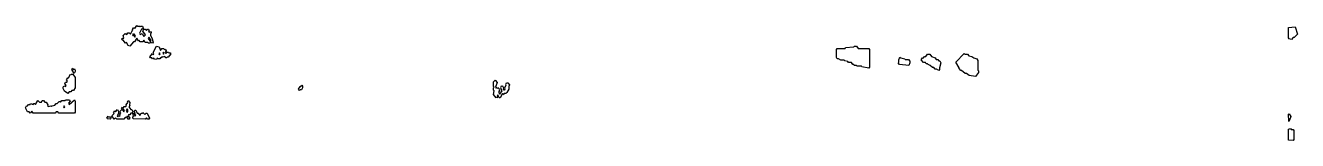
# Model space of a CAD drawing. Header units: millimetres. Extents: x 0 to 4737, y 0 to 427.
import ezdxf

# ---------------------------------------------------------------- set-up
doc = ezdxf.new("R2010")
doc.units = ezdxf.units.MM
doc.layers.add('C', color=7, linetype='Continuous')

msp = doc.modelspace()

# ---------------------------------------------------------------- linework, layer by layer
at = {"layer": 'C'}
for points in [[(364.2, 372.4), (360.9, 372.4), (358.3, 376.6), (360.9, 380.9), (364.3, 378.1), (366.7, 382.1), (363.3, 390.3), (370.9, 397.2), (377.6, 394.5), (380.9, 400), (386, 400), (390.9, 394.6), (395.9, 405.4), (400, 409.5), (398.3, 412.2), (402.6, 419.1), (406, 419.1), (407.6, 416.5), (414.3, 427.4), (417.6, 424.6), (426, 424.6), (427.6, 422), (429.2, 424.6), (436, 424.6), (438.6, 417.7), (436, 413.5), (432.7, 413.5), (425.2, 398.5), (427.7, 394.5), (434.3, 397.3), (441, 386.3), (446.7, 393), (436.7, 406.7), (440.9, 413.7), (446, 413.7), (450.9, 408.2), (454.2, 413.7), (457.7, 413.7), (460.2, 409.4), (458.6, 406.7), (461, 402.7), (466, 405.5), (468.6, 401.2), (465.2, 395.7), (465.2, 390.3), (470.2, 382.1), (475.2, 365.6), (472.7, 361.4), (466, 364.1), (464.3, 361.4), (457.6, 361.4), (455.9, 364.2), (445.9, 364.2), (440.9, 372.3), (437.7, 366.9), (427.6, 366.9), (422.6, 372.3), (420.9, 369.6), (414.3, 380.5), (406, 366.9), (402.7, 366.9), (389.3, 350.5), (382.5, 353.2), (375.9, 364.1), (372.6, 361.4), (364.2, 372.4)], [(410, 387.5), (404.3, 396.9), (402.6, 394.2), (400.9, 396.9), (398.6, 393), (400.9, 389.1), (402.6, 391.8), (407.6, 383.6), (410, 387.5)], [(460.9, 383.3), (459.3, 383.3), (456.9, 379.3), (465.9, 367.2), (468.3, 371.1), (460.9, 383.3)], [(4705.9, 377.9), (4703.3, 382), (4703.3, 420.5), (4727.7, 421.9), (4736.9, 395.7), (4724.3, 383.3), (4721, 383.3), (4714.3, 375.1), (4705.9, 377.9)], [(463.3, 310.9), (472.6, 323.4), (475.9, 317.9), (478.3, 321.8), (475, 327.3), (487.6, 350.7), (497.7, 347.9), (502.6, 334.4), (507.6, 342.5), (514.3, 342.5), (519.3, 337.1), (521, 339.9), (523.6, 332.8), (520.2, 327.3), (522.6, 323.4), (527.6, 328.8), (532.7, 328.8), (534.3, 326), (539.3, 326), (541.9, 321.8), (531, 309.4), (527.7, 309.4), (526, 306.7), (522.6, 306.7), (519.2, 312.1), (510.9, 309.4), (509.3, 312.1), (506, 306.7), (502.7, 306.7), (501, 303.9), (494.2, 303.9), (491, 306.6), (487.7, 301.2), (480.1, 302.6), (477.6, 306.6), (472.6, 303.9), (470.9, 306.7), (465.9, 306.7), (463.3, 310.9)], [(3114.2, 273.8), (3112.6, 276.6), (3095.9, 276.6), (3094.2, 279.3), (3085.9, 279.3), (3084.2, 282), (3080.9, 282), (3075.9, 290.2), (3064.2, 290.2), (3062.6, 293), (3050.9, 295.7), (3049.2, 298.5), (3035.9, 298.5), (3027.6, 303.9), (3022.6, 303.9), (3020, 308.1), (3020, 338.3), (3022.6, 342.5), (3052.6, 342.5), (3054.2, 345.2), (3084.2, 347.9), (3085.9, 350.7), (3094.3, 350.7), (3101, 342.5), (3141, 342.5), (3143.5, 338.3), (3143.5, 272.5), (3141, 268.3), (3114.2, 273.8)], [(501.7, 321.8), (499.3, 325.7), (496.9, 321.8), (499.3, 317.9), (501.7, 321.8)], [(514.3, 320.7), (516.7, 324.6), (514.3, 328.5), (511.9, 324.6), (514.3, 320.7)], [(3254.2, 282), (3250, 289), (3251.7, 291.7), (3251.7, 299.9), (3255.9, 309.7), (3259.3, 306.9), (3274.3, 304.1), (3276, 301.4), (3287.7, 301.4), (3293.5, 294.5), (3293.5, 289), (3289.3, 279.3), (3254.2, 282)], [(3392.6, 265.6), (3387.6, 265.6), (3382.6, 271.1), (3377.6, 271.1), (3369.2, 279.3), (3360.9, 282), (3359.2, 284.8), (3354.2, 284.8), (3350.9, 290.2), (3344.2, 290.2), (3335, 299.9), (3340.9, 306.9), (3344.2, 306.9), (3347.6, 312.3), (3352.6, 312.3), (3359.2, 320.6), (3367.7, 320.6), (3374.3, 312.3), (3387.7, 306.9), (3391, 301.4), (3397.7, 301.4), (3401, 295.9), (3404.3, 295.9), (3408.6, 289), (3403.5, 269.8), (3403.5, 264.3), (3401, 260.1), (3392.6, 265.6)], [(3514.2, 241), (3504.2, 249.2), (3499.2, 249.2), (3485.9, 260.1), (3482.6, 260.1), (3476.7, 267), (3476.7, 269.8), (3465, 291.7), (3495.9, 323.3), (3499.3, 320.6), (3507.7, 320.6), (3512.7, 315.1), (3524.3, 312.3), (3531, 306.9), (3542.7, 304.1), (3546.9, 297.2), (3546.9, 261.6), (3548.5, 258.9), (3548.5, 253.3), (3537.7, 238.2), (3514.2, 241)], [(145.9, 183.5), (140, 193.1), (140, 198.6), (142.6, 202.8), (149.2, 200.1), (151.7, 204.1), (146.7, 212.3), (149.2, 216.5), (154.2, 216.5), (156.7, 220.5), (153.3, 226), (157.6, 232.9), (160.9, 232.9), (167.6, 246.7), (169.3, 244), (170.9, 246.6), (176, 246.6), (185.2, 234.2), (185.2, 195.9), (179.3, 186.2), (172.7, 186.2), (169.3, 180.7), (162.7, 180.7), (157.6, 175.2), (145.9, 183.5)], [(173.3, 264.3), (175.9, 268.6), (179.3, 263.1), (182.6, 265.9), (185.2, 261.6), (185.2, 256.1), (180.9, 249.1), (173.3, 264.3)], [(1016.7, 190.4), (1022.6, 200.1), (1025.9, 200.1), (1029.3, 205.7), (1031.9, 201.4), (1031.9, 195.9), (1027.7, 188.9), (1022.7, 188.9), (1021, 186.1), (1016.7, 190.4)], [(1743.3, 171.2), (1745, 184.9), (1743.3, 187.6), (1743.3, 195.9), (1745, 198.6), (1743.3, 201.3), (1743.3, 217.8), (1749.3, 224.8), (1756.9, 215.1), (1750.2, 198.6), (1752.6, 194.7), (1754.3, 197.4), (1757.6, 194.7), (1759.3, 197.4), (1765.2, 190.4), (1763.6, 187.7), (1765.2, 184.9), (1761.9, 179.4), (1766, 172.8), (1775, 184.9), (1770, 193.1), (1771.7, 195.9), (1770, 198.6), (1772.6, 202.8), (1776, 202.8), (1780.2, 195.9), (1778.6, 190.4), (1780.9, 186.5), (1782.6, 189.2), (1784.3, 186.5), (1786.7, 190.4), (1785, 195.9), (1790, 206.8), (1788.3, 209.6), (1790.9, 213.8), (1796, 213.8), (1801.9, 206.9), (1800.2, 201.3), (1800.2, 190.4), (1792.7, 178), (1789.3, 175.2), (1782.7, 175.2), (1779.3, 169.7), (1776, 175.1), (1767.7, 158.8), (1764.2, 158.8), (1759.3, 169.7), (1756.9, 165.8), (1758.6, 163), (1755.9, 158.7), (1754.3, 161.5), (1752.6, 158.7), (1743.3, 171.2)], [(7.6, 106.8), (0, 122), (4.2, 128.9), (7.6, 128.9), (10.9, 134.4), (17.6, 134.4), (19.2, 137.1), (29.2, 134.4), (30.9, 137.1), (34.3, 137.1), (37.6, 134.4), (45.9, 148.1), (52.6, 142.6), (59.2, 142.6), (62.6, 148.1), (67.7, 148.1), (72.7, 142.6), (77.7, 142.6), (83.6, 132.9), (81.9, 130.2), (84.3, 126.2), (94.3, 128.9), (97.6, 126.2), (99.2, 128.9), (109.2, 131.6), (114.2, 137.1), (117.6, 137.1), (125.9, 145.3), (129.3, 145.3), (131, 142.7), (135.9, 148.1), (147.6, 148.1), (149.2, 150.8), (164.3, 150.8), (166.9, 146.6), (160.2, 138.4), (162.6, 134.4), (182.6, 150.9), (185.2, 146.6), (185.2, 105.5), (182.7, 101.3), (124.2, 101.3), (120.9, 106.8), (114.3, 106.8), (111, 101.3), (29.2, 101.3), (24.3, 109.5), (17.6, 101.2), (14.2, 106.8), (7.6, 106.8)], [(341.9, 91.8), (344.3, 87.9), (347.6, 93.4), (350.9, 90.6), (353.3, 94.6), (351.7, 97.3), (355, 102.8), (351.7, 108.3), (360, 116.5), (358.3, 119.2), (360.9, 123.5), (364.3, 120.7), (367.6, 126.2), (374.2, 126.2), (376.7, 130.2), (375, 132.9), (381.7, 141.1), (380, 143.9), (382.6, 148.1), (388.6, 141.1), (386.9, 132.9), (388.6, 130.2), (385.2, 124.7), (392.7, 115.2), (396, 115.2), (400.2, 108.3), (397.7, 101.3), (392.7, 101.3), (389.3, 95.8), (384.3, 95.8), (381.9, 91.8), (388.6, 83.6), (386, 79.4), (382.6, 79.4), (380, 83.6), (381.7, 86.4), (379.3, 90.3), (376, 84.9), (371, 84.9), (366, 79.4), (340.9, 79.4), (335.9, 84.8), (330.9, 79.4), (321.6, 91.8), (330, 100.1), (328.3, 102.8), (332.6, 109.8), (335.9, 107), (342.6, 115.3), (346.9, 108.3), (346.9, 100), (341.9, 91.8)], [(146.7, 124.7), (144.3, 128.6), (141.9, 124.7), (144.3, 120.8), (146.7, 124.7)], [(364.3, 117.7), (361.9, 113.7), (365.9, 107.1), (368.3, 111), (364.3, 117.7)], [(381.7, 113.7), (379.3, 117.7), (375.2, 111), (379.3, 104.3), (381.7, 108.3), (381.7, 113.7)], [(411.6, 94.6), (406.7, 100), (408.3, 102.8), (405, 108.3), (407.6, 112.5), (411, 112.5), (416, 101.5), (419.3, 101.5), (425.9, 93.4), (430.9, 101.5), (435.9, 101.5), (437.6, 104.3), (444.3, 96.1), (449.2, 101.5), (452.7, 101.5), (461.9, 83.6), (459.3, 79.4), (454.2, 79.4), (450.9, 84.8), (446, 79.4), (401.7, 80.8), (400, 86.4), (403.3, 91.8), (400, 97.3), (402.6, 101.6), (406.9, 97.3), (405.2, 94.6), (407.6, 90.6), (411.6, 94.6)], [(4703.3, 97.4), (4706, 98.8), (4711.9, 89.1), (4706.9, 75.4), (4704.2, 71), (4703.3, 97.4)], [(303.3, 83.6), (307.6, 90.7), (309.3, 87.8), (316, 87.8), (318.6, 83.6), (316, 79.4), (305.1, 80.8), (303.3, 83.6)], [(4703.3, 1.4), (4703.3, 42.6), (4711, 44), (4712.7, 41.3), (4721, 41.3), (4723.5, 37.1), (4723.5, 4.2), (4721, 0), (4703.3, 1.4)]]:
    msp.add_lwpolyline(points, close=True, dxfattribs=at)

doc.saveas('drawing.dxf')
